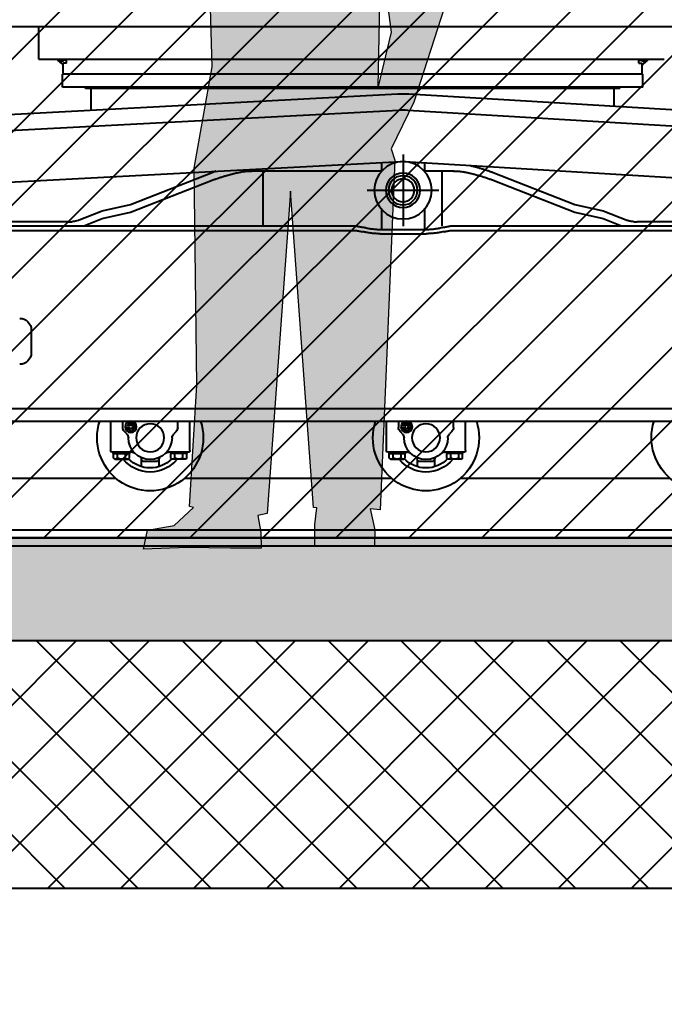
# Model space of a CAD drawing. Header units: metres. Extents: x 668617 to 675126, y 2286318 to 2293677.
# Drawn here: x 672213.009 to 672214.571, y 2287821.656 to 2287824.052 of the extents above; entities that cross this region are included whole.
import ezdxf

# ---------------------------------------------------------------- set-up
doc = ezdxf.new("R2010")
doc.units = ezdxf.units.M
doc.header["$MEASUREMENT"] = 0
doc.linetypes.add('CONTINUA', pattern=[0])
for name, color, linetype in [('DMTG_SECCIONES_VIALES', 250, 'Continuous'), ('ESTACIÓN', 7, 'Continuous'), ('PERSONA', 7, 'CONTINUA'), ('PERSONAS HATCH', 254, 'Continuous')]:
    doc.layers.add(name, color=color, linetype=linetype)
doc.styles.get("Standard").update_dxf_attribs({"font": 'arial.ttf'})
doc.dimstyles.get("Standard").update_dxf_attribs({"dimtxt": 0.18, "dimasz": 0.18, "dimexe": 0.18, "dimexo": 0.0625, "dimgap": 0.09, "dimtad": 0, "dimtih": 1, "dimtoh": 1, "dimdec": 4, "dimzin": 0, "dimdsep": 46, "dimtxsty": 'Standard', "dimcen": 0.09, "dimadec": 0, "dimazin": 0, "dimtfac": 1, "dimtdec": 4, "dimtofl": 0, "dimtmove": 0, "dimatfit": 3, "dimfxl": 1, "dimtolj": 1, "dimtzin": 0, "dimarcsym": 0})

# ---------------------------------------------------------------- blocks, each defined once
blk = doc.blocks.new('*D448')
at = {"layer": 'Defpoints', "color": 0, "transparency": 16777216}
for p in [(672216.3035, 2287827.5932), (672208.0435, 2287822.5467), (672216.3035, 2287822.5467)]:
    blk.add_point(p, dxfattribs=at)
at = {"layer": 'DMTG_SECCIONES_VIALES', "color": 0, "lineweight": -2, "transparency": 16777216}
for p, q in [((672208.0435, 2287822.6092), (672208.0435, 2287827.7732)), ((672216.3035, 2287822.6092), (672216.3035, 2287827.7732)), ((672208.2235, 2287827.5932), (672211.8497, 2287827.5932)), ((672216.1235, 2287827.5932), (672212.4974, 2287827.5932))]:
    blk.add_line(p, q, dxfattribs=at)
at = {"layer": 'DMTG_SECCIONES_VIALES', "color": 0, "transparency": 16777216}
for points in [[(672208.2235, 2287827.6232), (672208.2235, 2287827.5632), (672208.0435, 2287827.5932)], [(672216.1235, 2287827.6232), (672216.1235, 2287827.5632), (672216.3035, 2287827.5932)]]:
    blk.add_solid(points, dxfattribs=at)
at = {"layer": 'DMTG_SECCIONES_VIALES', "color": 0, "transparency": 16777216, "insert": (672212.1735, 2287827.5932), "char_height": 0.18, "attachment_point": 5}
blk.add_mtext('\\A1;8.26', dxfattribs=at)
blk = doc.blocks.new('veh contruccion')
at = {"color": 0}
for p, q in [((-0.9714, 0.9078), (1.2092, 0.9078)), ((0.4832, 0.8516), (0.4832, 0.9078)), ((-0.6108, 0.8506), (0.4789, 0.8506)), ((-0.5744, 0.8435), (-0.582, 0.8498)), ((-0.5768, 0.8479), (-0.5816, 0.8505)), ((-0.5724, 0.8501), (-0.5719, 0.8496)), ((-0.5664, 0.8496), (-0.5724, 0.8496)), ((-0.5676, 0.8496), (-0.5693, 0.8496)), ((-0.5664, 0.8445), (-0.5664, 0.8496)), ((0.4345, 0.8496), (0.4405, 0.8496)), ((0.4345, 0.8445), (0.4345, 0.8496)), ((0.4357, 0.8496), (0.4374, 0.8496)), ((0.4405, 0.8501), (0.44, 0.8496)), ((0.4425, 0.8435), (0.4501, 0.8498)), ((0.4435, 0.8506), (0.4584, 0.8506)), ((0.4449, 0.8479), (0.4497, 0.8505)), ((0.4789, 0.8506), (0.4822, 0.8506)), ((0.4832, 0.8516), (0.4822, 0.8506)), ((-0.5744, 0.8425), (-0.5744, 0.8435)), ((-0.5724, 0.8425), (-0.5744, 0.8425)), ((-0.5719, 0.8445), (-0.5724, 0.844)), ((-0.5724, 0.8264), (-0.5724, 0.844)), ((-0.5664, 0.8445), (-0.5719, 0.8445)), ((-0.5699, 0.8445), (-0.5704, 0.8445)), ((0.4345, 0.8445), (0.44, 0.8445)), ((0.438, 0.8445), (0.4385, 0.8445)), ((0.44, 0.8445), (0.4405, 0.844)), ((0.4405, 0.8264), (0.4405, 0.844)), ((0.4405, 0.8425), (0.4425, 0.8425)), ((0.4425, 0.8425), (0.4425, 0.8435)), ((-0.5734, 0.8023), (-0.5734, 0.8254)), ((-0.5734, 0.8254), (0.4415, 0.8254)), ((-0.5724, 0.8264), (-0.5714, 0.8254)), ((0.4405, 0.8264), (0.4395, 0.8254)), ((0.4415, 0.8023), (0.4415, 0.8254)), ((-0.5734, 0.8023), (0.4415, 0.8023)), ((-0.5332, 0.8003), (-0.5332, 0.8015)), ((-0.5332, 0.8003), (0.4013, 0.8003)), ((-0.5231, 0.7691), (-0.5231, 0.8003)), ((0.3913, 0.7623), (0.3913, 0.8003)), ((0.4013, 0.8003), (0.4013, 0.8015)), ((-0.1639, 0.7905), (-1.527, 0.7094)), ((1.3995, 0.7092), (-0.145, 0.7905)), ((-0.1622, 0.7624), (-1.5254, 0.6813)), ((1.3901, 0.6815), (-0.1465, 0.7624)), ((-0.1539, 0.6848), (-0.1539, 0.5592)), ((-0.1568, 0.6721), (-1.52, 0.5911)), ((-0.1915, 0.6702), (-0.1915, 0.6552)), ((1.3856, 0.5912), (-0.1512, 0.6721)), ((-0.1162, 0.6703), (-0.1162, 0.6552)), ((-0.3118, 0.6531), (-0.4544, 0.597)), ((-0.2434, 0.6556), (-0.1915, 0.6556)), ((-0.2224, 0.5598), (-0.2224, 0.6556)), ((-0.1162, 0.6556), (0.1226, 0.6556)), ((0.0905, 0.5598), (0.0905, 0.6556)), ((0.3225, 0.597), (0.1799, 0.6531)), ((-0.3118, 0.6395), (-0.4544, 0.5835)), ((0.3225, 0.5835), (0.1799, 0.6395)), ((-0.0911, 0.622), (-0.2167, 0.622)), ((-0.4544, 0.597), (-0.504, 0.586)), ((-0.1915, 0.5887), (-0.1915, 0.5531)), ((-0.1162, 0.5887), (-0.1162, 0.5531)), ((0.3721, 0.586), (0.3225, 0.597)), ((-0.504, 0.586), (-0.5472, 0.569)), ((-0.504, 0.5724), (-0.5362, 0.5598)), ((-0.4544, 0.5835), (-0.504, 0.5724)), ((0.3721, 0.5724), (0.3225, 0.5835)), ((0.4153, 0.569), (0.3721, 0.586)), ((0.4043, 0.5598), (0.3721, 0.5724)), ((-0.2403, 0.5598), (-1.1174, 0.5598)), ((-0.8377, 0.5666), (-0.5635, 0.5666)), ((0.8892, 0.5598), (-0.0684, 0.5598)), ((0.4316, 0.5666), (0.7058, 0.5666)), ((-0.2403, 0.5517), (-1.1174, 0.5517)), ((-0.1946, 0.5529), (-0.1142, 0.5529)), ((-0.1142, 0.5459), (-0.1946, 0.5459)), ((0.8892, 0.5517), (-0.0684, 0.5517)), ((0.4963, 0.3778), (0.4963, 0.3376)), ((0.8892, 0.2401), (-1.1738, 0.2401)), ((0.8801, 0.218), (-1.1647, 0.218)), ((-0.2634, 0.1667), (-0.2634, 0.218)), ((-0.2423, 0.2071), (-0.2423, 0.218)), ((-0.1458, 0.218), (-0.1458, 0.2071)), ((-0.1247, 0.218), (-0.1247, 0.1667)), ((0.2189, 0.1667), (0.2189, 0.218)), ((0.24, 0.2071), (0.24, 0.218)), ((0.3365, 0.218), (0.3365, 0.2071)), ((0.3576, 0.218), (0.3576, 0.1667)), ((-0.2394, 0.2), (-0.2352, 0.1958)), ((-0.1529, 0.1958), (-0.1488, 0.2)), ((0.243, 0.2), (0.2471, 0.1958)), ((0.3294, 0.1958), (0.3335, 0.2)), ((-0.2604, 0.1636), (-0.2262, 0.1636)), ((-0.2586, 0.1616), (-0.2586, 0.1636)), ((-0.2586, 0.1616), (-0.23, 0.1616)), ((-0.2582, 0.153), (-0.2582, 0.1616)), ((-0.2513, 0.1532), (-0.2513, 0.1616)), ((-0.2373, 0.1532), (-0.2373, 0.1616)), ((-0.2304, 0.153), (-0.2304, 0.1616)), ((-0.23, 0.1636), (-0.23, 0.1616)), ((-0.162, 0.1636), (-0.1277, 0.1636)), ((-0.1581, 0.1636), (-0.1581, 0.1616)), ((-0.1295, 0.1616), (-0.1581, 0.1616)), ((-0.1577, 0.153), (-0.1577, 0.1616)), ((-0.1508, 0.1532), (-0.1508, 0.1616)), ((-0.1369, 0.1532), (-0.1369, 0.1616)), ((-0.1299, 0.153), (-0.1299, 0.1616)), ((-0.1295, 0.1616), (-0.1295, 0.1636)), ((0.2219, 0.1636), (0.2562, 0.1636)), ((0.2237, 0.1616), (0.2237, 0.1636)), ((0.2237, 0.1616), (0.2523, 0.1616)), ((0.2241, 0.153), (0.2241, 0.1616)), ((0.2311, 0.1532), (0.2311, 0.1616)), ((0.245, 0.1532), (0.245, 0.1616)), ((0.2519, 0.153), (0.2519, 0.1616)), ((0.2523, 0.1636), (0.2523, 0.1616)), ((0.3204, 0.1636), (0.3546, 0.1636)), ((0.3242, 0.1636), (0.3242, 0.1616)), ((0.3528, 0.1616), (0.3242, 0.1616)), ((0.3246, 0.153), (0.3246, 0.1616)), ((0.3315, 0.1532), (0.3315, 0.1616)), ((0.3455, 0.1532), (0.3455, 0.1616)), ((0.3524, 0.153), (0.3524, 0.1616)), ((0.3528, 0.1616), (0.3528, 0.1636)), ((-0.2582, 0.153), (-0.2559, 0.1516)), ((-0.2559, 0.1516), (-0.2328, 0.1516)), ((-0.2328, 0.1516), (-0.2304, 0.153)), ((-0.2091, 0.1509), (-0.2091, 0.1389)), ((-0.2042, 0.1472), (-0.1839, 0.1472)), ((-0.179, 0.1389), (-0.179, 0.1512)), ((-0.1554, 0.1516), (-0.1577, 0.153)), ((-0.1323, 0.1516), (-0.1554, 0.1516)), ((-0.1299, 0.153), (-0.1323, 0.1516)), ((0.2241, 0.153), (0.2265, 0.1516)), ((0.2265, 0.1516), (0.2496, 0.1516)), ((0.2496, 0.1516), (0.2519, 0.153)), ((0.2732, 0.1509), (0.2732, 0.1389)), ((0.2781, 0.1472), (0.2984, 0.1472)), ((0.3033, 0.1389), (0.3033, 0.1512)), ((0.3269, 0.1516), (0.3246, 0.153)), ((0.3501, 0.1516), (0.3269, 0.1516)), ((0.3524, 0.153), (0.3501, 0.1516)), ((-0.2548, 0.1185), (-0.6207, 0.1185)), ((0.2275, 0.1185), (-0.1333, 0.1185)), ((0.6546, 0.1185), (0.349, 0.1185)), ((1.0342, 0.0281), (-1.0315, 0.0281)), ((1.0348, 0), (-1.0348, 0))]:
    blk.add_line(p, q, dxfattribs=at)
for centre, radius in [((-0.1539, 0.622), 0.0502), ((-0.1539, 0.622), 0.0302), ((-0.1539, 0.622), 0.0255), ((-0.1539, 0.622), 0.0201), ((-0.1941, 0.1889), 0.0246), ((-0.1603, 0.208), 0.01), ((-0.1603, 0.208), 0.00661), ((-0.1603, 0.208), 0.00618), ((-0.1603, 0.208), 0.00301), ((0.2883, 0.1889), 0.0246), ((0.3221, 0.208), 0.01), ((0.3221, 0.208), 0.00661), ((0.3221, 0.208), 0.00618), ((0.3221, 0.208), 0.00301)]:
    blk.add_circle(centre, radius, dxfattribs=at)
for centre, radius, start, end in [((-0.5818, 0.8501), 0.000402, 61.2324, 230.318), ((-0.5747, 0.8545), 0.00692, 252.1925, 258.856), ((-0.5747, 0.8542), 0.0067, 258.8572, 265.748), ((-0.5747, 0.8544), 0.00689, 265.7602, 272.4635), ((-0.5744, 0.8496), 0.00201, 270.007, 359.9999), ((0.4425, 0.8496), 0.00201, 180.0001, 269.993), ((0.4428, 0.8544), 0.00689, 267.5366, 274.2397), ((0.4428, 0.8542), 0.00671, 274.2546, 281.136), ((0.4428, 0.8544), 0.00691, 281.1353, 287.8058), ((0.4499, 0.8501), 0.000402, 309.682, 118.7676), ((-0.534, 0.8015), 0.000804, 360, 90), ((0.4021, 0.8015), 0.000804, 90, 180), ((0.4021, 0.8015), 0.000804, 90, 180), ((-0.1539, 0.622), 0.1688, 86.9839, 93.4023), ((-0.1539, 0.622), 0.1407, 86.9839, 93.4023), ((-0.2133, 0.3982), 0.2733, 108.2447, 108.8165), ((-0.2091, 0.3853), 0.2869, 107.6991, 108.2446), ((-0.2049, 0.3723), 0.3004, 107.178, 107.6994), ((-0.2009, 0.3592), 0.3141, 106.6791, 107.1782), ((-0.1969, 0.346), 0.3279, 106.2009, 106.6794), ((-0.1931, 0.3327), 0.3418, 105.7419, 106.2014), ((-0.1894, 0.3195), 0.3555, 105.299, 105.741), ((-0.1857, 0.306), 0.3695, 104.8737, 105.2993), ((-0.1821, 0.2927), 0.3832, 104.4636, 104.8741), ((-0.1787, 0.2793), 0.3971, 104.0673, 104.4636), ((-0.1753, 0.266), 0.4108, 103.6837, 104.0668), ((-0.1721, 0.2525), 0.4247, 103.3133, 103.6841), ((-0.2314, 0.4484), 0.2199, 110.7319, 111.446), ((-0.2311, 0.4341), 0.2207, 110.638, 111.4488), ((-0.2267, 0.4361), 0.2331, 110.0574, 110.7316), ((-0.2258, 0.42), 0.2358, 109.8789, 110.6387), ((-0.2221, 0.4236), 0.2464, 109.4186, 110.0569), ((-0.2206, 0.4058), 0.2509, 109.1646, 109.879), ((-0.2177, 0.4109), 0.2598, 108.8175, 109.4207), ((-0.2156, 0.3913), 0.2663, 108.4941, 109.1652), ((-0.2107, 0.3766), 0.2817, 107.8608, 108.4935), ((-0.2059, 0.3618), 0.2972, 107.262, 107.8625), ((-0.2013, 0.3469), 0.3129, 106.6898, 107.2609), ((-0.1968, 0.332), 0.3285, 106.1459, 106.6904), ((-0.1924, 0.3168), 0.3443, 105.6259, 106.1459), ((-0.1881, 0.3016), 0.36, 105.1289, 105.6264), ((-0.184, 0.2864), 0.3758, 104.6522, 105.1292), ((-0.18, 0.2711), 0.3917, 104.1941, 104.652), ((-0.1762, 0.2559), 0.4073, 103.7533, 104.1937), ((-0.1724, 0.2406), 0.4231, 103.3298, 103.7541), ((-0.1688, 0.2252), 0.4388, 102.9205, 103.3296), ((-0.1654, 0.2103), 0.4541, 102.5286, 102.9208), ((-0.2452, 0.5604), 0.0951, 99.5379, 101.1791), ((-0.2455, 0.562), 0.0935, 97.8788, 99.5337), ((-0.2447, 0.5557), 0.0998, 96.326, 97.8766), ((-0.2439, 0.5494), 0.1062, 94.8852, 96.3292), ((-0.2434, 0.5434), 0.1122, 93.5049, 94.8841), ((-0.2427, 0.5308), 0.1248, 92.263, 93.5024), ((-0.2422, 0.5204), 0.1352, 91.1309, 92.2749), ((-0.2423, 0.5248), 0.1309, 89.949, 91.1313), ((0.1104, 0.5248), 0.1309, 88.8687, 90.051), ((0.1103, 0.5204), 0.1352, 87.7251, 88.8691), ((0.1108, 0.5308), 0.1248, 86.4976, 87.737), ((0.1115, 0.5432), 0.1124, 85.1183, 86.4945), ((0.1121, 0.5495), 0.1061, 83.6715, 85.1178), ((0.1128, 0.556), 0.0995, 82.1184, 83.6733), ((0.1136, 0.5617), 0.0938, 80.4667, 82.117), ((0.1133, 0.5604), 0.0951, 78.8208, 80.4613), ((0.0332, 0.2091), 0.4554, 77.1043, 77.4997), ((0.0367, 0.2245), 0.4396, 76.6942, 77.1038), ((0.0403, 0.2397), 0.424, 76.2703, 76.695), ((0.0441, 0.255), 0.4082, 75.8289, 76.27), ((0.048, 0.2704), 0.3923, 75.3704, 75.8295), ((0.0519, 0.2856), 0.3766, 74.8915, 75.3698), ((0.0561, 0.3009), 0.3607, 74.3932, 74.8926), ((0.0604, 0.3163), 0.3448, 73.8695, 74.392), ((0.0648, 0.3315), 0.329, 73.3228, 73.8705), ((0.0693, 0.3466), 0.3131, 72.7474, 73.3229), ((0.074, 0.3617), 0.2974, 72.1421, 72.748), ((0.0788, 0.3766), 0.2817, 71.5014, 72.1413), ((0.0837, 0.3914), 0.2661, 70.8247, 71.5022), ((0.0888, 0.406), 0.2507, 70.1053, 70.8245), ((11.7723, 32.7726), 34.1473, 250.14367, 250.14436), ((11.828, 32.7599), 34.1543, 250.04931, 250.05), ((0.094, 0.4204), 0.2354, 69.3402, 70.1064), ((11.8824, 32.7346), 34.1492, 249.94975, 249.95044), ((11.938, 32.7093), 34.1446, 249.84818, 249.84887), ((11.9937, 32.6841), 34.1401, 249.74658, 249.74727), ((12.0493, 32.6714), 34.1475, 249.65229, 249.65298), ((12.1062, 32.6587), 34.1554, 249.55606, 249.55675), ((12.1644, 32.6208), 34.1404, 249.44312, 249.44381), ((12.2213, 32.6081), 34.1485, 249.34692, 249.34761), ((0.0993, 0.4345), 0.2203, 68.5215, 69.3404), ((12.2795, 32.5954), 34.1572, 249.2488, 249.24949), ((12.3376, 32.5576), 34.1425, 249.13572, 249.13641), ((12.397, 32.5449), 34.1518, 249.03567, 249.03636), ((12.4577, 32.5196), 34.15, 248.92614, 248.92682), ((12.5159, 32.4944), 34.1474, 248.82052, 248.82121), ((12.5765, 32.4691), 34.1458, 248.71096, 248.71164), ((12.6385, 32.4438), 34.1448, 248.59942, 248.60011), ((-0.3613, -28.0797), 28.6471, 90.40259, 90.40466), ((0.0024, -25.8255), 26.3982, 91.2241, 91.22639), ((0.3972, -25.9724), 26.5564, 92.06672, 92.06901), ((0.6781, -23.618), 24.2164, 92.92914, 92.93166), ((0.9201, -21.5868), 22.2029, 93.81809, 93.82084), ((-0.5632, 0.6315), 0.0648, 274.2714, 275.2106), ((-0.5629, 0.6283), 0.0616, 275.2082, 276.1902), ((-0.5625, 0.6247), 0.058, 276.1904, 277.2242), ((-0.562, 0.6207), 0.054, 277.2227, 278.3189), ((-0.5614, 0.6165), 0.0497, 278.3175, 279.5076), ((-0.5606, 0.6119), 0.045, 279.5068, 280.8333), ((-0.5597, 0.607), 0.0401, 280.8289, 282.314), ((-0.5586, 0.602), 0.035, 282.3126, 284.0053), ((-0.5573, 0.597), 0.0298, 283.9957, 285.9653), ((-0.5559, 0.5921), 0.0247, 285.9585, 288.344), ((-0.5543, 0.5872), 0.0195, 288.3249, 291.3518), ((-0.2404, 0.5319), 0.0278, 83.4601, 89.8139), ((-0.2427, 0.5115), 0.0484, 79.8796, 83.543), ((-0.249, 0.4759), 0.0846, 77.7903, 79.8852), ((-0.2655, 0.3986), 0.1636, 76.7763, 77.859), ((-0.3259, 0.1417), 0.4275, 76.3621, 76.7765), ((-0.039, 1.3244), 0.7895, 256.3663, 256.5907), ((-0.1733, 0.7611), 0.2104, 256.5907, 257.4327), ((-0.1926, 0.6746), 0.1218, 257.4337, 258.8881), ((-0.1947, 0.6643), 0.1113, 258.9333, 260.5256), ((-0.1939, 0.6688), 0.1158, 260.525, 262.0548), ((-0.1933, 0.6736), 0.1207, 262.055, 263.524), ((-0.1927, 0.6785), 0.1257, 263.5235, 264.9342), ((-0.116, 0.6785), 0.1256, 275.0668, 276.4777), ((-0.1154, 0.6736), 0.1206, 276.477, 277.9463), ((-0.1148, 0.6688), 0.1159, 277.9469, 279.4764), ((-0.114, 0.6643), 0.1113, 279.4759, 281.0678), ((-0.1162, 0.6749), 0.1221, 281.1128, 282.5638), ((-0.1355, 0.7613), 0.2106, 282.5656, 283.4067), ((-0.2675, 1.3151), 0.78, 283.4056, 283.6328), ((0.0168, 0.1431), 0.4261, 103.2227, 103.6384), ((-0.0431, 0.3984), 0.1638, 102.1403, 103.2216), ((-0.0597, 0.4758), 0.0846, 100.1168, 102.2099), ((-0.0661, 0.5116), 0.0483, 96.4571, 100.1223), ((-0.0683, 0.5319), 0.0278, 90.1859, 96.5398), ((0.4223, 0.587), 0.0193, 248.442, 251.5851), ((0.424, 0.5919), 0.0245, 251.5632, 254.0298), ((0.4254, 0.5971), 0.0299, 254.021, 256.0439), ((0.4267, 0.6022), 0.0352, 256.0373, 257.7527), ((0.4278, 0.6072), 0.0403, 257.7484, 259.2418), ((0.4287, 0.6121), 0.0453, 259.2388, 260.5667), ((0.4295, 0.6168), 0.05, 260.5632, 261.7651), ((0.4301, 0.6211), 0.0544, 261.7655, 262.8697), ((0.4306, 0.625), 0.0583, 262.8673, 263.8952), ((0.431, 0.6286), 0.0619, 263.8951, 264.8629), ((-2.2376, -31.9806), 32.6563, 85.32054, 85.32238), ((-1.4838, -28.3852), 29.015, 86.22284, 86.2249), ((-0.8953, -25.5014), 26.1017, 87.09266, 87.09496), ((-0.4235, -23.1384), 23.7205, 87.9388, 87.94132), ((-0.0785, -23.1453), 23.7174, 88.76974, 88.77226), ((0.2761, -21.1662), 21.7334, 89.58967, 89.59242), ((-0.2404, 0.5185), 0.0332, 84.469, 89.7771), ((-0.2425, 0.4964), 0.0554, 81.3421, 84.5248), ((-0.2488, 0.455), 0.0973, 79.5324, 81.3459), ((-0.2655, 0.3634), 0.1904, 78.6671, 79.594), ((-0.3257, 0.063), 0.4968, 78.3123, 78.6675), ((-0.0467, 1.4122), 0.881, 258.3141, 258.5144), ((-0.1749, 0.781), 0.2369, 258.5151, 259.2599), ((-0.1934, 0.6833), 0.1374, 259.2607, 260.545), ((-0.1954, 0.6721), 0.1261, 260.5832, 261.9832), ((-0.1947, 0.677), 0.131, 261.9835, 263.3306), ((-0.1941, 0.6823), 0.1363, 263.3305, 264.6259), ((-0.1936, 0.6877), 0.1418, 264.6256, 265.8708), ((-0.1923, 0.6837), 0.1308, 264.9342, 266.2886), ((-0.1932, 0.6935), 0.1475, 265.8707, 267.0672), ((-0.1919, 0.6891), 0.1362, 266.2884, 267.589), ((-0.1929, 0.6995), 0.1535, 267.0667, 268.2161), ((-0.1917, 0.6946), 0.1417, 267.589, 268.838), ((-0.1927, 0.7057), 0.1597, 268.2165, 269.3204), ((-0.117, 0.6945), 0.1417, 271.162, 272.4112), ((-0.1161, 0.7056), 0.1597, 270.6796, 271.7838), ((-0.1168, 0.689), 0.1362, 272.4112, 273.712), ((-0.1159, 0.6994), 0.1535, 271.7837, 272.9335), ((-0.1165, 0.6837), 0.1308, 273.712, 275.0667), ((-0.1156, 0.6934), 0.1475, 272.9334, 274.1302), ((-0.1152, 0.6877), 0.1418, 274.1302, 275.3756), ((-0.1146, 0.6822), 0.1363, 275.3752, 276.6707), ((-0.114, 0.6771), 0.1311, 276.6707, 278.0176), ((-0.1133, 0.6721), 0.1261, 278.0177, 279.4176), ((-0.1153, 0.6836), 0.1377, 279.4558, 280.7372), ((-0.1339, 0.7813), 0.2371, 280.7388, 281.4829), ((-0.26, 1.4025), 0.871, 281.4825, 281.6851), ((0.0167, 0.0646), 0.4952, 101.3316, 101.688), ((-0.0432, 0.3632), 0.1906, 100.4055, 101.3312), ((-0.0599, 0.4549), 0.0974, 98.6557, 100.4678), ((-0.0662, 0.4964), 0.0554, 95.4749, 98.6592), ((-0.0683, 0.5185), 0.0332, 90.2229, 95.531), ((0.5164, 0.3778), 0.0201, 90, 180), ((0.5164, 0.3376), 0.0201, 180, 270), ((-0.6814, 0.1889), 0.0929, 161.7289, 18.2711), ((-0.1941, 0.1889), 0.0929, 161.7289, 18.2711), ((0.2883, 0.1889), 0.0929, 161.7289, 18.2711), ((-0.2322, 0.2071), 0.01, 180, 225), ((-0.2423, 0.1887), 0.01, 0.17, 45), ((-0.1458, 0.1887), 0.01, 135, 179.8301), ((-0.1559, 0.2071), 0.01, 315, 0), ((0.2501, 0.2071), 0.01, 180, 225), ((0.24, 0.1887), 0.01, 0.17, 45), ((0.3365, 0.1887), 0.01, 135, 179.8301), ((0.3264, 0.2071), 0.01, 315, 0), ((-0.1941, 0.1889), 0.0382, 180.1603, 359.8301), ((0.2883, 0.1889), 0.0382, 180.1603, 359.8301), ((-0.2604, 0.1667), 0.00301, 179.9999, 270), ((-0.2262, 0.1556), 0.00804, 46.0186, 90), ((-0.162, 0.1556), 0.00804, 90, 134.1833), ((-0.1277, 0.1667), 0.00301, 270.0001, 0.0001), ((0.2219, 0.1667), 0.00301, 179.9999, 270), ((0.2562, 0.1556), 0.00804, 46.0186, 90), ((0.3204, 0.1556), 0.00804, 90, 134.1833), ((0.3546, 0.1667), 0.00301, 270.0001, 0.0001), ((-0.2547, 0.1562), 0.00461, 269.5904, 318.9756), ((-0.2443, 0.1677), 0.0161, 244.3411, 295.6589), ((-0.1941, 0.1889), 0.06, 218.4286, 321.5714), ((-0.2339, 0.1562), 0.00461, 221.0243, 269.5904), ((-0.1941, 0.1889), 0.0528, 224.201, 315.799), ((-0.2142, 0.1509), 0.00502, 0.0001, 46.3702), ((-0.2042, 0.1522), 0.00502, 187.6179, 270), ((-0.1839, 0.1522), 0.00502, 270, 352.3821), ((-0.174, 0.1509), 0.00502, 133.6283, 172.861), ((-0.1543, 0.1562), 0.00461, 270.4096, 318.9757), ((-0.1438, 0.1677), 0.0161, 244.3411, 295.6589), ((-0.1334, 0.1562), 0.00461, 221.0243, 270.4096), ((0.2276, 0.1562), 0.00461, 269.5904, 318.9756), ((0.238, 0.1677), 0.0161, 244.3411, 295.6589), ((0.2883, 0.1889), 0.06, 218.4286, 321.5714), ((0.2485, 0.1562), 0.00461, 221.0243, 269.5904), ((0.2883, 0.1889), 0.0528, 224.201, 315.799), ((0.2682, 0.1509), 0.00502, 0.0001, 46.3702), ((0.2781, 0.1522), 0.00502, 187.6179, 270), ((0.2984, 0.1522), 0.00502, 270, 352.3821), ((0.3084, 0.1509), 0.00502, 133.6283, 172.861), ((0.3281, 0.1562), 0.00461, 270.4096, 318.9757), ((0.3385, 0.1677), 0.0161, 244.3411, 295.6589), ((0.3489, 0.1562), 0.00461, 221.0243, 270.4096)]:
    blk.add_arc(centre, radius, start, end, dxfattribs=at)
blk = doc.blocks.new('_ArchTick')
at = {"color": 0, "linetype": 'ByBlock', "const_width": 0.15}
blk.add_lwpolyline([(-0.5, -0.5), (0.5, 0.5)], dxfattribs=at)
blk = doc.blocks.new('*D438')
at = {"layer": 'Defpoints', "color": 0, "transparency": 16777216}
for p in [(672210.9435, 2287822.7967), (672216.3035, 2287822.7967), (672210.9435, 2287821.0933)]:
    blk.add_point(p, dxfattribs=at)
at = {"layer": 'DMTG_SECCIONES_VIALES', "color": 0, "lineweight": -2, "transparency": 16777216}
for p, q in [((672210.9435, 2287822.7342), (672210.9435, 2287820.9133)), ((672216.3035, 2287822.7342), (672216.3035, 2287820.9133)), ((672210.9435, 2287821.0933), (672213.2998, 2287821.0933)), ((672216.3035, 2287821.0933), (672213.9473, 2287821.0933))]:
    blk.add_line(p, q, dxfattribs=at)
at = {"layer": 'DMTG_SECCIONES_VIALES', "color": 0, "lineweight": -2, "transparency": 16777216, "xscale": 0.18, "yscale": 0.18, "zscale": 0.18, "rotation": 180}
blk.add_blockref('_ArchTick', (672210.9435, 2287821.0933), dxfattribs=at)
at = {"layer": 'DMTG_SECCIONES_VIALES', "color": 0, "lineweight": -2, "transparency": 16777216, "xscale": 0.18, "yscale": 0.18, "zscale": 0.18}
blk.add_blockref('_ArchTick', (672216.3035, 2287821.0933), dxfattribs=at)
at = {"layer": 'DMTG_SECCIONES_VIALES', "color": 0, "transparency": 16777216, "insert": (672213.6235, 2287821.0933), "char_height": 0.18, "attachment_point": 5}
blk.add_mtext('\\A1;5.36', dxfattribs=at)
blk = doc.blocks.new('PeopleS18')
at = {"layer": 'PERSONAS HATCH', "linetype": 'Continuous'}
h = blk.add_hatch(color=256, dxfattribs=at)
h.paths.add_polyline_path([(162.9, 1038.3), (121, 820.3), (119.8, 352.1), (100.6, 91), (109, 88.6), (67.1, 50.3), (9.6, 40.7), (0, 0), (94.6, 2.4), (188, 0), (253.9, -1.2), (253.9, 32.3), (247.9, 69.5), (268.2, 73), (328.1, 767.6), (367.6, 85), (374.8, 83.8), (370, 47.9), (370, 2.4), (498.2, 0), (499.4, 34.7), (489.8, 80.2), (511.3, 77.8), (530.5, 415.5), (553.3, 831.1), (546.1, 856.2), (596.4, 955.6), (664.6, 1158), (580.8, 1502.9), (485, 1522.1), (483.8, 1531.7), (425.1, 1547.2), (420.3, 1577.2), (393.4, 1586.2), (422.7, 1613.1), (435.9, 1653.8), (434.7, 1738.8), (413.2, 1798.7), (377.2, 1811.9), (306.6, 1816.7), (268.2, 1795.1), (255.1, 1753.2), (258.7, 1626.3), (286.2, 1595.1), (279.1, 1550), (214.4, 1530.5), (214.4, 1525.7), (87.4, 1496.9), (-99.4, 1482.6), (-391.6, 1486.1), (-392.8, 1477.8), (-439.5, 1487.3), (-531.7, 1482.6), (-535.3, 1463.4), (-491, 1461), (-474.2, 1411.9), (-425.1, 1398.7), (-388, 1399.9), (-384.4, 1387.9), (-59.9, 1359.2), (158.1, 1370)])
h.paths.add_polyline_path([(529.3, 1276.6), (549.7, 1107.7), (519.7, 990.4)], flags=16)
at = {"color": 7, "lineweight": 0}
for points in [[(434.7, 1738.8), (435.9, 1653.8), (422.7, 1613.1), (408.4, 1599.9), (409.6, 1580.8), (420.3, 1577.2), (425.1, 1547.2), (483.8, 1531.7), (485, 1522.1), (580.8, 1502.9), (664.6, 1158), (596.4, 955.6), (546.1, 856.2), (553.3, 831.1), (530.5, 415.5), (511.3, 77.8), (489.8, 80.2), (499.4, 34.7), (498.2, 0), (370, 2.4), (370, 47.9), (374.8, 83.8), (367.6, 85), (328.1, 767.6), (268.2, 73), (247.9, 69.5), (253.9, 32.3), (253.9, -1.2), (188, 0), (94.6, 2.4), (0, 0), (9.6, 40.7), (67.1, 50.3), (109, 88.6), (100.6, 91), (119.8, 352.1), (121, 820.3), (162.9, 1038.3), (158.1, 1370), (-59.9, 1359.2), (-384.4, 1387.9), (-388, 1399.9), (-425.1, 1398.7), (-474.2, 1411.9), (-491, 1461), (-535.3, 1463.4), (-531.7, 1482.6), (-439.5, 1487.3), (-392.8, 1477.8), (-391.6, 1486.1), (-99.4, 1482.6), (87.4, 1496.9), (214.4, 1525.7), (214.4, 1530.5), (277.8, 1549.6), (279, 1572.4), (282.6, 1572.4), (286.2, 1595.1), (258.7, 1626.3), (255.1, 1753.2), (268.2, 1795.1), (306.6, 1816.7), (377.2, 1811.9), (413.2, 1798.7), (434.7, 1738.8)], [(529.3, 1276.6), (549.7, 1107.7), (519.7, 990.4), (529.3, 1276.6)], [(529.3, 1276.6), (549.7, 1107.7), (519.7, 990.4), (529.3, 1276.6), (529.3, 1276.6)]]:
    blk.add_lwpolyline(points, dxfattribs=at)
at = {"layer": 'PERSONA', "color": 7, "lineweight": 0}
blk.add_lwpolyline([(434.7, 1738.8), (435.9, 1653.8), (422.7, 1613.1), (408.4, 1599.9), (409.6, 1580.8), (420.3, 1577.2), (425.1, 1547.2), (483.8, 1531.7), (485, 1522.1), (580.8, 1502.9), (664.6, 1158), (596.4, 955.6), (546.1, 856.2), (553.3, 831.1), (530.5, 415.5), (511.3, 77.8), (489.8, 80.2), (499.4, 34.7), (498.2, 0), (370, 2.4), (370, 47.9), (374.8, 83.8), (367.6, 85), (328.1, 767.6), (268.2, 73), (247.9, 69.5), (253.9, 32.3), (253.9, -1.2), (188, 0), (94.6, 2.4), (0, 0), (9.6, 40.7), (67.1, 50.3), (109, 88.6), (100.6, 91), (119.8, 352.1), (121, 820.3), (162.9, 1038.3), (158.1, 1370), (-59.9, 1359.2), (-384.4, 1387.9), (-388, 1399.9), (-425.1, 1398.7), (-474.2, 1411.9), (-491, 1461), (-535.3, 1463.4), (-531.7, 1482.6), (-439.5, 1487.3), (-392.8, 1477.8), (-391.6, 1486.1), (-99.4, 1482.6), (87.4, 1496.9), (214.4, 1525.7), (214.4, 1530.5), (277.8, 1549.6), (279, 1572.4), (282.6, 1572.4), (286.2, 1595.1), (258.7, 1626.3), (255.1, 1753.2), (268.2, 1795.1), (306.6, 1816.7), (377.2, 1811.9), (413.2, 1798.7), (434.7, 1738.8), (434.7, 1738.8)], dxfattribs=at)
blk = doc.blocks.new('A$C14822504')
at = {"layer": 'PERSONA', "xscale": 0.0009999999892897904, "yscale": 0.0009999999892897904, "zscale": 0.0009999999892897904}
blk.add_blockref('PeopleS18', (0.5353, 0.0012), dxfattribs=at)
blk = doc.blocks.new('Banderero 1')
at = {"layer": 'ESTACIÓN', "true_color": 0xf26722}
h = blk.add_hatch(color=30, dxfattribs=at)
h.dxf.hatch_style = 1
h.paths.add_polyline_path([(-29.19, 54.032), (-26.612, 45.876), (-23.18, 46.355), (-17.916, 48.911), (-14.46, 49.064), (-16.024, 56.384), (-19.127, 57.478), (-24.933, 54.466)])
at = {"layer": 'ESTACIÓN'}
h = blk.add_hatch(color=252, dxfattribs=at)
h.dxf.hatch_style = 1
h.paths.add_polyline_path([(-13.683, 44.961), (-13.292, 44.982), (-13.038, 44.93), (-13.825, 49.086), (-15.389, 56.406), (-16.024, 56.384), (-14.46, 49.064)])
h.paths.add_polyline_path([(-12.702, 39.776), (-12.067, 39.798), (-12.543, 42.312), (-12.857, 42.302), (-13.197, 42.393)])
blk.add_lwpolyline([(-29.19, 54.032), (-24.933, 54.466), (-19.127, 57.478), (-16.024, 56.384), (-14.46, 49.064), (-17.916, 48.911), (-23.18, 46.355), (-26.612, 45.876), (-29.19, 54.032)], dxfattribs=at)
blk.add_lwpolyline([(-15.389, 56.406), (-13.825, 49.086), (-12.067, 39.798), (-12.702, 39.776), (-14.46, 49.064), (-16.024, 56.384)], close=True, dxfattribs=at)
at = {"xscale": 30.24292728832366, "yscale": 30.24292728832366, "zscale": 30.24292728832366}
blk.add_blockref('A$C14822504', (-16.189, -0.036), dxfattribs=at)
blk = doc.blocks.new('*D405')
at = {"layer": 'Defpoints', "color": 0, "transparency": 16777216}
for p in [(672196.2535, 2287822.7967), (672216.3035, 2287822.7967), (672216.3035, 2287820.173)]:
    blk.add_point(p, dxfattribs=at)
at = {"layer": 'DMTG_SECCIONES_VIALES', "color": 0, "lineweight": -2, "transparency": 16777216}
for p, q in [((672196.2535, 2287822.7342), (672196.2535, 2287819.993)), ((672216.3035, 2287822.7342), (672216.3035, 2287819.993)), ((672196.2535, 2287820.173), (672205.8826, 2287820.173)), ((672216.3035, 2287820.173), (672206.6745, 2287820.173))]:
    blk.add_line(p, q, dxfattribs=at)
at = {"layer": 'DMTG_SECCIONES_VIALES', "color": 0, "lineweight": -2, "transparency": 16777216, "xscale": 0.18, "yscale": 0.18, "zscale": 0.18, "rotation": 180}
blk.add_blockref('_ArchTick', (672196.2535, 2287820.173), dxfattribs=at)
at = {"layer": 'DMTG_SECCIONES_VIALES', "color": 0, "lineweight": -2, "transparency": 16777216, "xscale": 0.18, "yscale": 0.18, "zscale": 0.18}
blk.add_blockref('_ArchTick', (672216.3035, 2287820.173), dxfattribs=at)
at = {"layer": 'DMTG_SECCIONES_VIALES', "color": 0, "transparency": 16777216, "insert": (672206.2785, 2287820.173), "char_height": 0.18, "attachment_point": 5}
blk.add_mtext('\\A1;20.05', dxfattribs=at)

msp = doc.modelspace()

# ---------------------------------------------------------------- hatches: boundary and pattern name
at = {"layer": 'DMTG_SECCIONES_VIALES'}
h = msp.add_hatch(dxfattribs=at)
h.set_pattern_fill('ANSI31', color=51)
h.set_pattern_definition([(45, (672091.9349, 2287769.89963), (-0.08838835, 0.08838835), [])])
h.paths.add_polyline_path([(672208.04355, 2287827.32603), (672208.04355, 2287822.54673), (672210.94355, 2287822.54673), (672210.94355, 2287822.79673), (672216.12355, 2287822.79673), (672216.12355, 2287827.32603)])
at = {"layer": 'DMTG_SECCIONES_VIALES', "true_color": 0x000000}
h = msp.add_hatch(dxfattribs=at)
h.set_pattern_fill('AR-SAND', color=18, scale=0.05)
h.set_pattern_definition([(37.5, (671855.920446, 2287752.40659), (-0.003149668, 0.096341188), [0, -0.076, 0, -0.085, 0, -0.08125]), (7.5, (671855.92045, 2287752.40659), (0.088488835, 0.141107303), [0, -0.041, 0, -0.0685, 0, -0.02625]), (327.5, (671855.858946, 2287752.40659), (0.155707093, 0.000282953), [0, -0.025, 0, -0.09, 0, -0.1175]), (317.5, (671855.85895, 2287752.40659), (0.15030633, 0.04388378), [0, -0.0125, 0, -0.059, 0, -0.0675])])
h.paths.add_polyline_path([(672201.30355, 2287822.79673), (672196.25355, 2287822.79673), (672196.25355, 2287822.54673), (672201.05355, 2287822.54673), (672201.05355, 2287822.29673), (672201.30355, 2287822.29673), (672201.30355, 2287822.54673)])
h.paths.add_polyline_path([(672216.30355, 2287822.79673), (672210.94355, 2287822.79673), (672210.94355, 2287822.54673), (672210.94355, 2287822.29673), (672211.19355, 2287822.29673), (672211.19355, 2287822.54673), (672216.30355, 2287822.54673)])
at = {"layer": 'DMTG_SECCIONES_VIALES', "true_color": 0x939598}
h = msp.add_hatch(dxfattribs=at)
h.set_pattern_fill('ANSI37', color=252)
h.set_pattern_definition([(45, (671855.92045, 2287752.40659), (-0.088388348, 0.088388348), []), (135, (671855.92045, 2287752.40659), (-0.088388348, -0.088388348), [])])
h.paths.add_polyline_path([(672201.05355, 2287822.54673), (672196.25355, 2287822.54673), (672191.25355, 2287822.54673), (672191.25355, 2287821.94673), (672196.25355, 2287821.94673), (672200.45355, 2287821.94673), (672200.45355, 2287821.69673), (672211.79355, 2287821.69673), (672211.79355, 2287821.94673), (672216.30355, 2287821.94673), (672221.30355, 2287821.94673), (672221.30355, 2287822.54673), (672216.30355, 2287822.54673), (672211.19355, 2287822.54673), (672211.19355, 2287822.29673), (672201.05355, 2287822.29673)])

# ---------------------------------------------------------------- linework, layer by layer
at = {"layer": 'DMTG_SECCIONES_VIALES', "color": 51}
msp.add_lwpolyline([(672208.04355, 2287827.32603), (672208.04355, 2287822.54673), (672210.94355, 2287822.54673), (672210.94355, 2287822.79673), (672216.12355, 2287822.79673), (672216.12355, 2287827.32603)], close=True, dxfattribs=at)
at = {"layer": 'DMTG_SECCIONES_VIALES'}
for points in [[(672221.30355, 2287822.79673), (672216.30355, 2287822.79673), (672210.94355, 2287822.79673), (672210.94355, 2287822.54673), (672201.30355, 2287822.54673), (672201.30355, 2287822.79673), (672196.25355, 2287822.79673), (672191.25355, 2287822.79673)], [(672216.30355, 2287822.79673), (672210.94355, 2287822.79673)], [(672210.94355, 2287822.79673), (672221.30355, 2287822.79673)], [(672221.30355, 2287822.54673), (672216.30355, 2287822.54673), (672211.19355, 2287822.54673), (672211.19355, 2287822.29673), (672201.05355, 2287822.29673), (672201.05355, 2287822.54673), (672196.25355, 2287822.54673), (672191.25355, 2287822.54673)], [(672221.30355, 2287822.54673), (672221.30355, 2287821.94673), (672216.30355, 2287821.94673), (672211.79355, 2287821.94673), (672211.79355, 2287821.69673), (672200.45355, 2287821.69673), (672200.45355, 2287821.94673), (672196.25355, 2287821.94673), (672191.25355, 2287821.94673), (672191.25355, 2287822.54673)]]:
    msp.add_lwpolyline(points, dxfattribs=at)

# ---------------------------------------------------------------- block references
at = {"layer": 'DMTG_SECCIONES_VIALES', "xscale": -1.385324631642285, "yscale": 1.385324631642285, "zscale": 1.385324631642285}
msp.add_blockref('veh contruccion', (672213.72452, 2287822.77729), dxfattribs=at)
at = {"layer": 'DMTG_SECCIONES_VIALES', "xscale": 0.03717031077166142, "yscale": 0.03717031077166142, "zscale": 0.03717031077166142, "rotation": 0.7971614638068548}
msp.add_blockref('Banderero 1', (672213.30862, 2287822.76881), dxfattribs=at)

# ---------------------------------------------------------------- dimensions: what is measured, and where the dimension line sits
at = {"layer": 'DMTG_SECCIONES_VIALES'}
for base, p1, p2, override, picture, middle in [((672216.30355, 2287827.59324), (672208.04355, 2287822.54673), (672216.30355, 2287822.54673), {"dimdec": 2}, '*D448', (672212.17355, 2287827.59324)), ((672216.30355, 2287820.17298), (672196.25355, 2287822.79673), (672216.30355, 2287822.79673), {"dimdec": 2, "dimblk1": 'ArchTick', "dimblk2": 'ArchTick', "dimsah": 1}, '*D405', (672206.27855, 2287820.17298))]:
    dim = msp.add_linear_dim(base=base, p1=p1, p2=p2, dimstyle='Standard', override=override, dxfattribs=at)
    dim.commit()
    dim.dimension.update_dxf_attribs({"geometry": picture, "text_midpoint": middle})
dim = msp.add_linear_dim(base=(672210.94355, 2287821.09332), p1=(672216.30355, 2287822.79673), p2=(672210.94355, 2287822.79673), dimstyle='Standard', override={"dimdec": 2, "dimblk1": 'ArchTick', "dimblk2": 'ArchTick', "dimsah": 1}, dxfattribs=at)
dim.commit()
dim.dimension.update_dxf_attribs({"geometry": '*D438', "text_midpoint": (672213.62355, 2287821.09332), "dimtype": 160})

doc.saveas('drawing.dxf')
